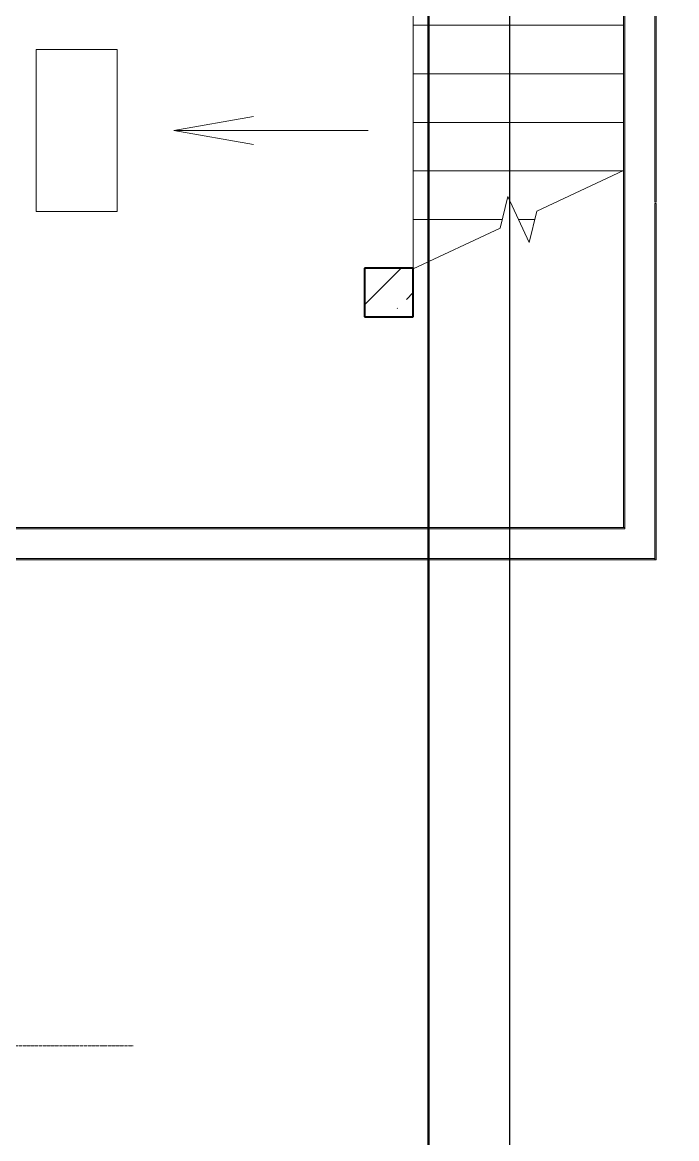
# Model space of a CAD drawing. Header units: millimetres. Extents: x 0 to 351840, y -132678 to 32417.
# Drawn here: x 347798 to 351840, y -49960 to -43071 of the extents above; entities that cross this region are included whole.
import ezdxf

# ---------------------------------------------------------------- set-up
doc = ezdxf.new("R2010")
doc.units = ezdxf.units.MM
doc.linetypes.add('BI_линия_сетки', pattern=[25, 20, -2.5, 0, -2.5])
for name, color, linetype, lineweight in [('KPSP-Рамка', 7, 'Continuous', 70), ('Лестницы', 7, 'Continuous', 18), ('Несущие колонны', 7, 'Continuous', 18), ('Оси', 7, 'Continuous', 9), ('Перекрытие', 7, 'Continuous', 18), ('Стены наружные', 7, 'Continuous', 18), ('Стены отделка', 7, 'Continuous', 18)]:
    doc.layers.add(name, color=color, linetype=linetype, lineweight=lineweight)
doc.layers.add('Линии', color=7, linetype='Continuous', lineweight=9, true_color=0x00a600)

# ---------------------------------------------------------------- blocks, each defined once
blk = doc.blocks.new('*U84')
at = {"color": 7, "linetype": 'ByBlock', "lineweight": 25}
blk.add_lwpolyline([(594, 420), (594, 0), (0, 0), (0, 420)], close=True, dxfattribs=at)
at = {"color": 0, "linetype": 'ByBlock', "lineweight": 50}
blk.add_lwpolyline([(589, 415), (589, 5), (20, 5), (20, 415)], close=True, dxfattribs=at)
blk = doc.blocks.new('_временные_конструкции_колонны_монолитные_прямоугольная - _временная_конструкция_колонна_300x300-V49-01 Этаж__0_000___Отделочный_')
at = {"layer": 'Несущие колонны', "lineweight": 9}
h = blk.add_hatch(dxfattribs=at)
h.set_pattern_fill('FP_56', color=9, style=0, pattern_type=2)
h.set_pattern_definition([(45, (-50629.1, -4650), (84.19025, 308.69666), [396.875, -79.375, 3.353, -76.022])])
h.paths.add_polyline_path([(150, -150), (150, 150), (-150, 150), (-150, -150)])
at = {"layer": 'Несущие колонны', "color": 9, "lineweight": 40}
for p, q in [((150, 150), (-150, 150)), ((-150, 150), (-150, -150)), ((150, -150), (150, 146.9)), ((-150, -150), (150, -150))]:
    blk.add_line(p, q, dxfattribs=at)
blk = doc.blocks.new('A$C13a22a9d')
at = {"layer": 'Стены наружные'}
for points in [[(52079.1, 3200), (52087.1, 3200), (52087.1, 7986.5), (52079.1, 7986.5), (52079.1, 4142.7)], [(50187.4, 3192), (52087.1, 3192), (52087.1, 3200), (48058, 3200), (48058, 3192)], [(48058, 3000), (52271.1, 3000), (52271.1, 3008), (48058, 3008)]]:
    blk.add_hatch(color=9, dxfattribs=at).paths.add_polyline_path(points)
h = blk.add_hatch(color=9, dxfattribs=at)
h.paths.add_polyline_path([(52279.1, 3000), (52279.1, 5200), (52271.1, 5200), (52271.1, 3000)])
h.paths.add_polyline_path([(52271.1, 5208), (52279.1, 5208), (52279.1, 7986.5), (52271.1, 7986.5)])
at = {"layer": 'Лестницы', "color": 9}
for p, q in [((50779.1, 6600), (50779.1, 6300)), ((50779.1, 6300), (50779.1, 6000)), ((52079.1, 6300), (50779.1, 6300)), ((52079.1, 6300), (50779.1, 6300)), ((50779.1, 6000), (50779.1, 5700)), ((52079.1, 6000), (50779.1, 6000)), ((52079.1, 6000), (50779.1, 6000)), ((50779.1, 5700), (50779.1, 5400)), ((52079.1, 5700), (50779.1, 5700)), ((52079.1, 5700), (50779.1, 5700)), ((50779.1, 5400), (50779.1, 5100)), ((52072.5, 5400), (50779.1, 5400)), ((52072.5, 5400), (50779.1, 5400)), ((51542.4, 5152.8), (52079.1, 5403.1)), ((51315.8, 5047.2), (51363.1, 5241.6)), ((51363.1, 5241.6), (51495.1, 4958.4)), ((50779.1, 5100), (50779.1, 4800)), ((51328.7, 5100), (50779.1, 5100)), ((51328.7, 5100), (50779.1, 5100)), ((51529.6, 5100), (51429.1, 5100)), ((51529.6, 5100), (51429.1, 5100)), ((51495.1, 4958.4), (51542.4, 5152.8)), ((50779.1, 4796.9), (51315.8, 5047.2)), ((50779.1, 4800), (50779.1, 4796.9)), ((50785.8, 4800), (50779.1, 4800)), ((50785.8, 4800), (50779.1, 4800))]:
    blk.add_line(p, q, dxfattribs=at)
at = {"layer": 'Линии', "color": 9}
for q in [(49793.2, 5736.8), (50500.8, 5650), (49793.2, 5563.2)]:
    blk.add_line((49300.8, 5650), q, dxfattribs=at)
at = {"layer": 'Оси', "color": 9, "linetype": 'BI_линия_сетки'}
blk.add_line((-4869.1, 0), (49050, 0), dxfattribs=at)
at = {"layer": 'Перекрытие', "color": 9, "lineweight": 9}
for p, q in [((48450, 6150), (48450, 5150)), ((48950, 6150), (48450, 6150)), ((48950, 5150), (48950, 6150)), ((48450, 5150), (48950, 5150))]:
    blk.add_line(p, q, dxfattribs=at)
at = {"layer": 'Стены отделка', "color": 9, "lineweight": 9}
for p, q in [((52079.1, 7986.5), (52079.1, 3200)), ((52087.1, 3192), (52087.1, 7986.5)), ((52271.1, 7986.5), (52271.1, 5208)), ((52279.1, 5208), (52279.1, 7986.5)), ((52271.1, 5208), (52279.1, 5208)), ((52279.1, 5200), (52271.1, 5200)), ((52271.1, 3000), (52271.1, 5200)), ((52279.1, 3000), (52279.1, 5200)), ((52087.1, 3200), (48058, 3200)), ((48058, 3192), (52087.1, 3192)), ((52271.1, 3008), (48058, 3008)), ((48058, 3000), (52279.1, 3000))]:
    blk.add_line(p, q, dxfattribs=at)
at = {"layer": 'Несущие колонны', "color": 9}
blk.add_blockref('_временные_конструкции_колонны_монолитные_прямоугольная - _временная_конструкция_колонна_300x300-V49-01 Этаж__0_000___Отделочный_', (50629.1, 4650), dxfattribs=at)

msp = doc.modelspace()

# ---------------------------------------------------------------- wipeouts: each hides what was drawn before it
msp.add_wipeout([(350130.8, -41218.6), (351840.1, -41218.6), (351840.1, -46553.5), (350130.8, -46553.5)])

# ---------------------------------------------------------------- next in the draw order: block references
msp.add_blockref('A$C13a22a9d', (299433.4, -49388.2))
at = {"layer": 'KPSP-Рамка', "xscale": 100, "yscale": 100, "zscale": 100}
msp.add_blockref('*U84', (291406.6, -60658.9), dxfattribs=at)

doc.saveas('drawing.dxf')
